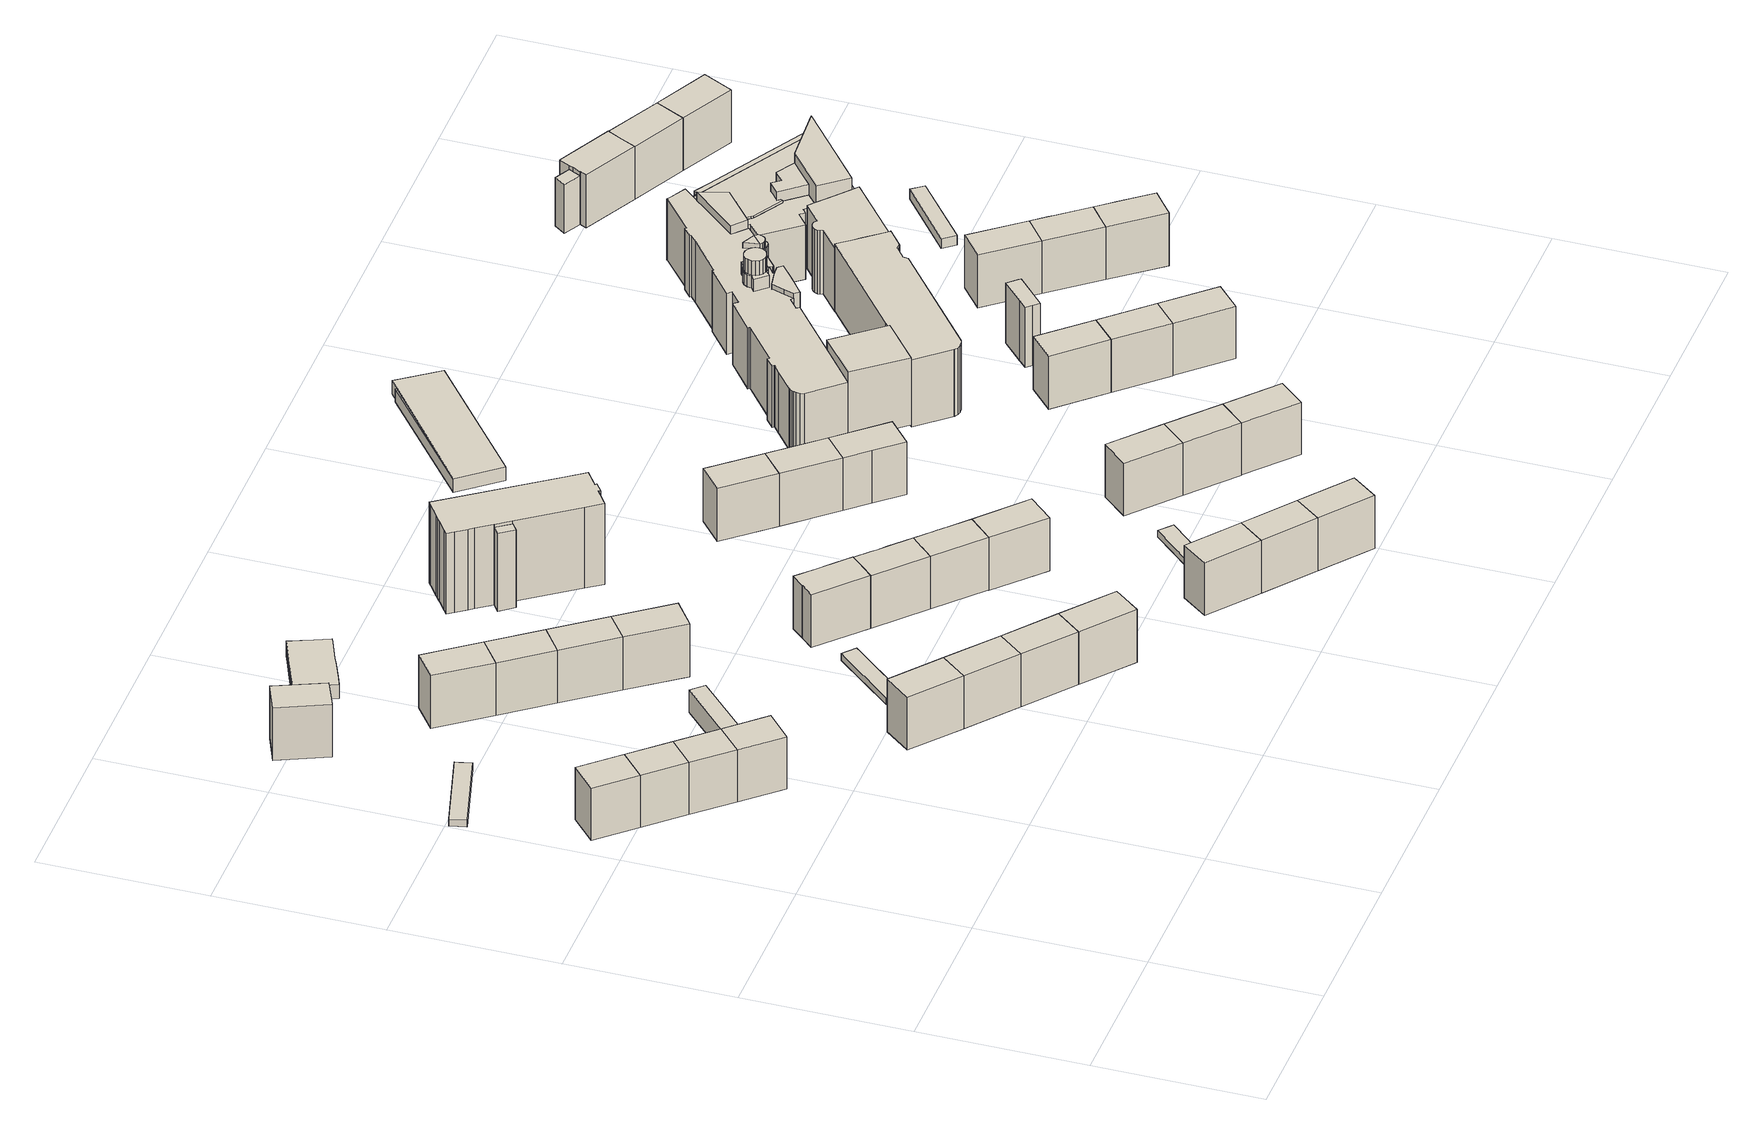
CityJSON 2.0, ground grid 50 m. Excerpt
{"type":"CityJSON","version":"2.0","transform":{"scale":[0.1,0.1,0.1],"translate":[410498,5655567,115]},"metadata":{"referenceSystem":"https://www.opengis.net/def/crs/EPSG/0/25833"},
"CityObjects":{
"building1":{"type":"Building","attributes":{"Dachtyp_tdc":"tdcGableRoof","Gemeindeschluessel":14612000,"Dachneigung":36.64,"QualitaetDacherkennung":88,"Geometrietyp2DReferenz":"3000","measuredHeight":19.34,"function":"31001_9998","roofType":"3100"},"geometry":[{"type":"Solid","lod":"1","boundaries":[[[[0,1,2,3]],[[4,5,6,7]],[[3,5,4,0]],[[2,6,5,3]],[[1,7,6,2]],[[0,4,7,1]]]]}]},
"building2":{"type":"Building","attributes":{"Dachtyp_tdc":"tdcGableRoof","Gemeindeschluessel":14612000,"Dachneigung":36.49,"QualitaetDacherkennung":86,"Geometrietyp2DReferenz":"3000","measuredHeight":19.33,"function":"31001_9998","roofType":"3100"},"geometry":[{"type":"Solid","lod":"1","boundaries":[[[[3,2,8,9]],[[5,10,11,6]],[[9,10,5,3]],[[8,11,10,9]],[[2,6,11,8]],[[3,5,6,2]]]]}]},
"building3":{"type":"Building","attributes":{"Dachtyp_tdc":"tdcPolyFlatRoof","Gemeindeschluessel":14612000,"Dachneigung":0,"QualitaetDacherkennung":59,"Geometrietyp2DReferenz":"3000","measuredHeight":2.23,"function":"31001_2463","roofType":"1000"},"geometry":[{"type":"Solid","lod":"1","boundaries":[[[[12,13,14,15]],[[16,17,18,19]],[[15,17,16,12]],[[14,18,17,15]],[[13,19,18,14]],[[12,16,19,13]]]]}]},
"building4":{"type":"Building","attributes":{"Dachtyp_tdc":"tdcGableRoof","Gemeindeschluessel":14612000,"Dachneigung":36.26,"QualitaetDacherkennung":84,"Geometrietyp2DReferenz":"3000","measuredHeight":19.34,"function":"31001_9998","roofType":"3100"},"geometry":[{"type":"Solid","lod":"1","boundaries":[[[[9,8,20,21]],[[10,22,23,11]],[[21,22,10,9]],[[20,23,22,21]],[[8,11,23,20]],[[9,10,11,8]]]]}]},
"building5":{"type":"Building","attributes":{"Dachtyp_tdc":"tdcGableRoof","Gemeindeschluessel":14612000,"Dachneigung":36.54,"QualitaetDacherkennung":78,"Geometrietyp2DReferenz":"3000","measuredHeight":19.34,"function":"31001_9998","roofType":"3100"},"geometry":[{"type":"Solid","lod":"1","boundaries":[[[[21,20,24,25]],[[22,26,27,23]],[[25,26,22,21]],[[24,27,26,25]],[[20,23,27,24]],[[21,22,23,20]]]]}]},
"building6":{"type":"Building","attributes":{"Dachtyp_tdc":"tdcGableRoof","Gemeindeschluessel":14612000,"Dachneigung":37.11,"QualitaetDacherkennung":81,"Geometrietyp2DReferenz":"3000","measuredHeight":19.46,"function":"31001_9998","roofType":"3100"},"geometry":[{"type":"Solid","lod":"1","boundaries":[[[[28,29,30,31]],[[32,33,34,35]],[[31,33,32,28]],[[30,34,33,31]],[[29,35,34,30]],[[28,32,35,29]]]]}]},
"building7":{"type":"Building","attributes":{"Dachtyp_tdc":"tdcFreeFormRoof","Gemeindeschluessel":14612000,"Dachneigung":72.07,"QualitaetDacherkennung":5,"Geometrietyp2DReferenz":"3000","measuredHeight":11.33,"function":"31001_2463","roofType":"5000"},"geometry":[{"type":"Solid","lod":"1","boundaries":[[[[36,37,38,39]],[[40,41,42,43]],[[39,41,40,36]],[[38,42,41,39]],[[37,43,42,38]],[[36,40,43,37]]]]}]},
"building8":{"type":"Building","attributes":{"Dachtyp_tdc":"tdcGableRoof","Gemeindeschluessel":14612000,"Dachneigung":36.83,"QualitaetDacherkennung":81,"Geometrietyp2DReferenz":"3000","measuredHeight":19.52,"function":"31001_9998","roofType":"3100"},"geometry":[{"type":"Solid","lod":"1","boundaries":[[[[44,45,46,47]],[[48,49,50,51]],[[47,49,48,44]],[[46,50,49,47]],[[45,51,50,46]],[[44,48,51,45]]]]}]},
"building9":{"type":"Building","attributes":{"Dachtyp_tdc":"tdcGableRoof","Gemeindeschluessel":14612000,"Dachneigung":37.35,"QualitaetDacherkennung":73,"Geometrietyp2DReferenz":"3000","measuredHeight":19.5,"function":"31001_9998","roofType":"3100"},"geometry":[{"type":"Solid","lod":"1","boundaries":[[[[52,53,54,55]],[[56,57,58,59]],[[55,57,56,52]],[[54,58,57,55]],[[53,59,58,54]],[[52,56,59,53]]]]}]},
"building10":{"type":"Building","attributes":{"Dachtyp_tdc":"tdcGableRoof","Gemeindeschluessel":14612000,"Dachneigung":37.12,"QualitaetDacherkennung":81,"Geometrietyp2DReferenz":"3000","measuredHeight":19.56,"function":"31001_9998","roofType":"3100"},"geometry":[{"type":"Solid","lod":"1","boundaries":[[[[45,44,60,61]],[[51,62,63,48]],[[61,62,51,45]],[[60,63,62,61]],[[44,48,63,60]],[[45,51,48,44]]]]}]},
"building11":{"type":"Building","attributes":{"Dachtyp_tdc":"tdcGableRoof","Gemeindeschluessel":14612000,"Dachneigung":37.56,"QualitaetDacherkennung":79,"Geometrietyp2DReferenz":"3000","measuredHeight":19.54,"function":"31001_9998","roofType":"3100"},"geometry":[{"type":"Solid","lod":"1","boundaries":[[[[53,52,64,65]],[[59,66,67,56]],[[65,66,59,53]],[[64,67,66,65]],[[52,56,67,64]],[[53,59,56,52]]]]}]},
"building12":{"type":"Building","attributes":{"Dachtyp_tdc":"tdcGableRoof","Gemeindeschluessel":14612000,"Dachneigung":37.64,"QualitaetDacherkennung":79,"Geometrietyp2DReferenz":"3000","measuredHeight":19.54,"function":"31001_9998","roofType":"3100"},"geometry":[{"type":"Solid","lod":"1","boundaries":[[[[65,64,68,69]],[[66,70,71,67]],[[69,70,66,65]],[[68,71,70,69]],[[64,67,71,68]],[[65,66,67,64]]]]}]},
"building13":{"type":"Building","attributes":{"Dachtyp_tdc":"tdcGableRoof","Gemeindeschluessel":14612000,"Dachneigung":37.11,"QualitaetDacherkennung":79,"Geometrietyp2DReferenz":"3000","measuredHeight":19.57,"function":"31001_9998","roofType":"3100"},"geometry":[{"type":"Solid","lod":"1","boundaries":[[[[61,60,72,73]],[[62,74,75,63]],[[73,74,62,61]],[[72,75,74,73]],[[60,63,75,72]],[[61,62,63,60]]]]}]},
"building14":{"type":"Building","attributes":{"Dachtyp_tdc":"tdcPolyFlatRoof","Gemeindeschluessel":14612000,"Dachneigung":0,"QualitaetDacherkennung":66,"Geometrietyp2DReferenz":"3000","measuredHeight":2.25,"function":"31001_2463","roofType":"1000"},"geometry":[{"type":"Solid","lod":"1","boundaries":[[[[76,77,78,79]],[[80,81,82,83]],[[79,81,80,76]],[[78,82,81,79]],[[77,83,82,78]],[[76,80,83,77]]]]}]},
"building15":{"type":"Building","attributes":{"Dachtyp_tdc":"tdcFreeFormRoof","Gemeindeschluessel":14612000,"Dachneigung":10.29,"QualitaetDacherkennung":55,"Geometrietyp2DReferenz":"3000","measuredHeight":5.33,"function":"31001_9998","roofType":"5000"},"geometry":[{"type":"Solid","lod":"1","boundaries":[[[[84,85,86,87,88,89,90,91,92,93,94,95,96,97,98,99,100,101,102,103]],[[104,105,106,107,108,109,110,111,112,113,114,115,116,117,118,119,120,121,122,123]],[[103,105,104,84]],[[102,106,105,103]],[[101,107,106,102]],[[100,108,107,101]],[[99,109,108,100]],[[98,110,109,99]],[[97,111,110,98]],[[96,112,111,97]],[[95,113,112,96]],[[94,114,113,95]],[[93,115,114,94]],[[92,116,115,93]],[[91,117,116,92]],[[90,118,117,91]],[[89,119,118,90]],[[88,120,119,89]],[[87,121,120,88]],[[86,122,121,87]],[[85,123,122,86]],[[84,104,123,85]]]]}]},
"building16":{"type":"Building","attributes":{"Dachtyp_tdc":"tdcGableRoof","Gemeindeschluessel":14612000,"Dachneigung":37.24,"QualitaetDacherkennung":76,"Geometrietyp2DReferenz":"3000","measuredHeight":19.5,"function":"31001_9998","roofType":"3100"},"geometry":[{"type":"Solid","lod":"1","boundaries":[[[[69,68,124,125]],[[70,126,127,71]],[[125,126,70,69]],[[124,127,126,125]],[[68,71,127,124]],[[69,70,71,68]]]]}]},
"building17":{"type":"Building","attributes":{"Dachtyp_tdc":"tdcGableRoof","Gemeindeschluessel":14612000,"Dachneigung":37.07,"QualitaetDacherkennung":65,"Geometrietyp2DReferenz":"3000","measuredHeight":19.59,"function":"31001_9998","roofType":"3100"},"geometry":[{"type":"Solid","lod":"1","boundaries":[[[[73,72,128,129]],[[74,130,131,75]],[[129,130,74,73]],[[128,131,130,129]],[[72,75,131,128]],[[73,74,75,72]]]]}]},
"building18":{"type":"Building","attributes":{"Dachtyp_tdc":"tdcGableRoof","Gemeindeschluessel":14612000,"Dachneigung":37.34,"QualitaetDacherkennung":84,"Geometrietyp2DReferenz":"3000","measuredHeight":19.43,"function":"31001_9998","roofType":"3100"},"geometry":[{"type":"Solid","lod":"1","boundaries":[[[[132,133,134,135,136,137,138,139,140]],[[141,142,143,144,145,146,147,148,149]],[[140,142,141,132]],[[139,143,142,140]],[[138,144,143,139]],[[137,145,144,138]],[[136,146,145,137]],[[135,147,146,136]],[[134,148,147,135]],[[133,149,148,134]],[[132,141,149,133]]]]}]},
"building19":{"type":"Building","attributes":{"Dachtyp_tdc":"tdcGableRoof","Gemeindeschluessel":14612000,"Dachneigung":36.96,"QualitaetDacherkennung":84,"Geometrietyp2DReferenz":"3000","measuredHeight":19.43,"function":"31001_9998","roofType":"3100"},"geometry":[{"type":"Solid","lod":"1","boundaries":[[[[150,151,152,153,154,155,156,157,158,159,160]],[[161,162,163,164,165,166,144,143,167,142,168]],[[160,162,161,150]],[[159,163,162,160]],[[158,164,163,159]],[[157,165,164,158]],[[156,166,165,157]],[[155,144,166,156]],[[154,143,144,155]],[[153,167,143,154]],[[152,142,167,153]],[[151,168,142,152]],[[150,161,168,151]]]]}]},
"building20":{"type":"Building","attributes":{"Dachtyp_tdc":"tdcGableRoof","Gemeindeschluessel":14612000,"Dachneigung":37.17,"QualitaetDacherkennung":77,"Geometrietyp2DReferenz":"3000","measuredHeight":19.49,"function":"31001_9998","roofType":"3100"},"geometry":[{"type":"Solid","lod":"1","boundaries":[[[[169,170,171,172]],[[173,174,175,176]],[[172,174,173,169]],[[171,175,174,172]],[[170,176,175,171]],[[169,173,176,170]]]]}]},
"building21":{"type":"Building","attributes":{"Dachtyp_tdc":"tdcFreeFormRoof","Gemeindeschluessel":14612000,"Dachneigung":36.99,"QualitaetDacherkennung":84,"Geometrietyp2DReferenz":"3000","measuredHeight":19.45,"function":"31001_9998","roofType":"5000"},"geometry":[{"type":"Solid","lod":"1","boundaries":[[[[156,177,178,179,180,181,159,158]],[[166,164,163,182,183,184,185,186]],[[158,164,166,156]],[[159,163,164,158]],[[181,182,163,159]],[[180,183,182,181]],[[179,184,183,180]],[[178,185,184,179]],[[177,186,185,178]],[[156,166,186,177]]]]}]},
"building22":{"type":"Building","attributes":{"Gemeindeschluessel":14612000,"Geometrietyp2DReferenz":"3000","function":"31001_9998","roofType":"9999"},"children":["building22-1","building22-2"]},
"building22-1":{"type":"BuildingPart","attributes":{"Dachtyp_tdc":"tdcPolyFlatRoof","Dachneigung":3.24,"QualitaetDacherkennung":46,"Geometrietyp2DReferenz":"3000","measuredHeight":26.03,"roofType":"2100"},"parents":["building22"],"geometry":[{"type":"Solid","lod":"1","boundaries":[[[[187,188,189,190,191]],[[192,193,194,195,196]],[[191,193,192,187]],[[190,194,193,191]],[[189,195,194,190]],[[188,196,195,189]],[[187,192,196,188]]]]}]},
"building22-2":{"type":"BuildingPart","attributes":{"Dachtyp_tdc":"tdcHipRoof","Dachneigung":15.38,"QualitaetDacherkennung":29,"Geometrietyp2DReferenz":"3000","measuredHeight":28.06,"roofType":"3200"},"parents":["building22"],"geometry":[{"type":"Solid","lod":"1","boundaries":[[[[197,198,199,200,201,202,203,204,205,206,207,208,209,210,211,212,213,214,215,216,217]],[[218,219,220,221,222,223,195,194,193,224,225,226,227,228,229,230,231,232,233,234,235]],[[217,219,218,197]],[[216,220,219,217]],[[215,221,220,216]],[[214,222,221,215]],[[213,223,222,214]],[[212,195,223,213]],[[211,194,195,212]],[[210,193,194,211]],[[209,224,193,210]],[[208,225,224,209]],[[207,226,225,208]],[[206,227,226,207]],[[205,228,227,206]],[[204,229,228,205]],[[203,230,229,204]],[[202,231,230,203]],[[201,232,231,202]],[[200,233,232,201]],[[199,234,233,200]],[[198,235,234,199]],[[197,218,235,198]]]]}]},
"building23":{"type":"Building","attributes":{"Dachtyp_tdc":"tdcGableRoof","Gemeindeschluessel":14612000,"Dachneigung":36.75,"QualitaetDacherkennung":81,"Geometrietyp2DReferenz":"3000","measuredHeight":19.48,"function":"31001_9998","roofType":"3100"},"geometry":[{"type":"Solid","lod":"1","boundaries":[[[[178,177,236,237]],[[238,239,240,241]],[[237,239,238,178]],[[236,240,239,237]],[[177,241,240,236]],[[178,238,241,177]]]]}]},
"building24":{"type":"Building","attributes":{"Dachtyp_tdc":"tdcGableRoof","Gemeindeschluessel":14612000,"Dachneigung":37.64,"QualitaetDacherkennung":75,"Geometrietyp2DReferenz":"3000","measuredHeight":19.51,"function":"31001_9998","roofType":"3100"},"geometry":[{"type":"Solid","lod":"1","boundaries":[[[[170,169,242,243]],[[176,244,245,173]],[[243,244,176,170]],[[242,245,244,243]],[[169,173,245,242]],[[170,176,173,169]]]]}]},
"building25":{"type":"Building","attributes":{"Dachtyp_tdc":"tdcPolyFlatRoof","Gemeindeschluessel":14612000,"Dachneigung":2.93,"QualitaetDacherkennung":71,"Geometrietyp2DReferenz":"3000","measuredHeight":2.4,"function":"31001_2463","roofType":"2100"},"geometry":[{"type":"Solid","lod":"1","boundaries":[[[[246,247,248,249]],[[250,251,252,253]],[[249,251,250,246]],[[248,252,251,249]],[[247,253,252,248]],[[246,250,253,247]]]]}]},
"building26":{"type":"Building","attributes":{"Dachtyp_tdc":"tdcGableRoof","Gemeindeschluessel":14612000,"Dachneigung":37.49,"QualitaetDacherkennung":73,"Geometrietyp2DReferenz":"3000","measuredHeight":19.52,"function":"31001_9998","roofType":"3100"},"geometry":[{"type":"Solid","lod":"1","boundaries":[[[[254,255,243,242]],[[256,245,244,257]],[[242,245,256,254]],[[243,244,245,242]],[[255,257,244,243]],[[254,256,257,255]]]]}]},
"building27":{"type":"Building","attributes":{"Dachtyp_tdc":"tdcGableRoof","Gemeindeschluessel":14612000,"Dachneigung":37.08,"QualitaetDacherkennung":84,"Geometrietyp2DReferenz":"3000","measuredHeight":19.49,"function":"31001_9998","roofType":"3100"},"geometry":[{"type":"Solid","lod":"1","boundaries":[[[[258,259,260,261]],[[262,263,264,265]],[[261,263,262,258]],[[260,264,263,261]],[[259,265,264,260]],[[258,262,265,259]]]]}]},
"building28":{"type":"Building","attributes":{"Dachtyp_tdc":"tdcGableRoof","Gemeindeschluessel":14612000,"Dachneigung":37.08,"QualitaetDacherkennung":88,"Geometrietyp2DReferenz":"3000","measuredHeight":19.48,"function":"31001_9998","roofType":"3100"},"geometry":[{"type":"Solid","lod":"1","boundaries":[[[[259,258,266,267]],[[265,268,269,262]],[[267,268,265,259]],[[266,269,268,267]],[[258,262,269,266]],[[259,265,262,258]]]]}]},
"building29":{"type":"Building","attributes":{"Dachtyp_tdc":"tdcFreeFormRoof","Gemeindeschluessel":14612000,"Dachneigung":37.03,"QualitaetDacherkennung":82,"Geometrietyp2DReferenz":"3000","measuredHeight":19.49,"function":"31001_9998","roofType":"5000"},"geometry":[{"type":"Solid","lod":"1","boundaries":[[[[266,270,271,272,267]],[[269,268,273,274,275]],[[267,268,269,266]],[[272,273,268,267]],[[271,274,273,272]],[[270,275,274,271]],[[266,269,275,270]]]]}]},
"building30":{"type":"Building","attributes":{"Dachtyp_tdc":"tdcGableRoof","Gemeindeschluessel":14612000,"Dachneigung":37.05,"QualitaetDacherkennung":80,"Geometrietyp2DReferenz":"3000","measuredHeight":19.5,"function":"31001_9998","roofType":"3100"},"geometry":[{"type":"Solid","lod":"1","boundaries":[[[[276,277,278,279]],[[280,281,282,283]],[[279,281,280,276]],[[278,282,281,279]],[[277,283,282,278]],[[276,280,283,277]]]]}]},
"building31":{"type":"Building","attributes":{"Dachtyp_tdc":"tdcGableRoof","Gemeindeschluessel":14612000,"Dachneigung":37,"QualitaetDacherkennung":71,"Geometrietyp2DReferenz":"3000","measuredHeight":19.52,"function":"31001_9998","roofType":"3100"},"geometry":[{"type":"Solid","lod":"1","boundaries":[[[[284,285,279,278]],[[286,282,281,287]],[[278,282,286,284]],[[279,281,282,278]],[[285,287,281,279]],[[284,286,287,285]]]]}]},
"building32":{"type":"Building","attributes":{"Dachtyp_tdc":"tdcGableRoof","Gemeindeschluessel":14612000,"Dachneigung":37.47,"QualitaetDacherkennung":71,"Geometrietyp2DReferenz":"3000","measuredHeight":19.48,"function":"31001_9998","roofType":"3100"},"geometry":[{"type":"Solid","lod":"1","boundaries":[[[[288,289,285,284]],[[290,291,292,293]],[[284,291,290,288]],[[285,292,291,284]],[[289,293,292,285]],[[288,290,293,289]]]]}]},
"building33":{"type":"Building","attributes":{"Gemeindeschluessel":14612000,"Geometrietyp2DReferenz":"3000","function":"31001_9998","roofType":"9999"},"children":["building33-1","building33-2"]},
"building33-1":{"type":"BuildingPart","attributes":{"Dachtyp_tdc":"tdcFreeFormRoof","Dachneigung":72.83,"QualitaetDacherkennung":14,"Geometrietyp2DReferenz":"3000","measuredHeight":4.64,"roofType":"5000"},"parents":["building33"],"geometry":[{"type":"Solid","lod":"1","boundaries":[[[[294,295,296]],[[297,298,299]],[[296,298,297,294]],[[295,299,298,296]],[[294,297,299,295]]]]}]},
"building33-2":{"type":"BuildingPart","attributes":{"Dachtyp_tdc":"tdcPolyFlatRoof","Dachneigung":2.98,"QualitaetDacherkennung":87,"Geometrietyp2DReferenz":"3000","measuredHeight":4.84,"roofType":"2100"},"parents":["building33"],"geometry":[{"type":"Solid","lod":"1","boundaries":[[[[300,301,302,303]],[[304,297,305,306]],[[303,297,304,300]],[[302,305,297,303]],[[301,306,305,302]],[[300,304,306,301]]]]}]},
"building34":{"type":"Building","attributes":{"Dachtyp_tdc":"tdcGableRoof","Gemeindeschluessel":14612000,"Dachneigung":37.29,"QualitaetDacherkennung":81,"Geometrietyp2DReferenz":"3000","measuredHeight":19.46,"function":"31001_9998","roofType":"3100"},"geometry":[{"type":"Solid","lod":"1","boundaries":[[[[307,308,309,310]],[[311,312,313,314]],[[310,312,311,307]],[[309,313,312,310]],[[308,314,313,309]],[[307,311,314,308]]]]}]},
"building35":{"type":"Building","attributes":{"Gemeindeschluessel":14612000,"QualitaetDacherkennung":100,"Geometrietyp2DReferenz":"3000","function":"31001_9998","roofType":"9999"},"children":["building35-1","building35-2"]},
"building35-1":{"type":"BuildingPart","attributes":{"Dachtyp_tdc":"tdcGambrelRoof","Dachneigung":43.81,"QualitaetDacherkennung":100,"Geometrietyp2DReferenz":"3000","measuredHeight":27.3,"roofType":"9999"},"parents":["building35"],"geometry":[{"type":"Solid","lod":"1","boundaries":[[[[315,316,317,318]],[[319,320,321,322]],[[318,320,319,315]],[[317,321,320,318]],[[316,322,321,317]],[[315,319,322,316]]]]}]},
"building35-2":{"type":"BuildingPart","attributes":{"Dachtyp_tdc":"tdcGambrelHipGambrelRoof","Dachneigung":46.15,"QualitaetDacherkennung":100,"Geometrietyp2DReferenz":"3000","measuredHeight":27.73,"roofType":"9999"},"parents":["building35"],"geometry":[{"type":"Solid","lod":"1","boundaries":[[[[323,324,325,326,327,328,329,330,331,332,333,334,335,336,337,338,339,340,341,342,343,344,345,346]],[[347,348,349,350,351,352,353,354,355,356,357,358,359,360,361,362,363,364,365,366,367,368,369,370]],[[346,348,347,323]],[[345,349,348,346]],[[344,350,349,345]],[[343,351,350,344]],[[342,352,351,343]],[[341,353,352,342]],[[340,354,353,341]],[[339,355,354,340]],[[338,356,355,339]],[[337,357,356,338]],[[336,358,357,337]],[[335,359,358,336]],[[334,360,359,335]],[[333,361,360,334]],[[332,362,361,333]],[[331,363,362,332]],[[330,364,363,331]],[[329,365,364,330]],[[328,366,365,329]],[[327,367,366,328]],[[326,368,367,327]],[[325,369,368,326]],[[324,370,369,325]],[[323,347,370,324]]]]}]},
"building36":{"type":"Building","attributes":{"Dachtyp_tdc":"tdcGableRoof","Gemeindeschluessel":14612000,"Dachneigung":37.2,"QualitaetDacherkennung":81,"Geometrietyp2DReferenz":"3000","measuredHeight":19.44,"function":"31001_9998","roofType":"3100"},"geometry":[{"type":"Solid","lod":"1","boundaries":[[[[310,309,371,372]],[[312,373,374,313]],[[372,373,312,310]],[[371,374,373,372]],[[309,313,374,371]],[[310,312,313,309]]]]}]},
"building37":{"type":"Building","attributes":{"Gemeindeschluessel":14612000,"QualitaetDacherkennung":100,"Geometrietyp2DReferenz":"3000","function":"31001_9998","roofType":"9999"},"children":["building37-1","building37-2","building37-3","building37-4","building37-5","building37-6"]},
"building37-1":{"type":"BuildingPart","attributes":{"Dachtyp_tdc":"tdcTentRoof","Dachneigung":90,"QualitaetDacherkennung":100,"Geometrietyp2DReferenz":"3000","measuredHeight":24.14,"roofType":"4000"},"parents":["building37"],"geometry":[{"type":"Solid","lod":"1","boundaries":[[[[375,376,377,378,379,380,381,382,383,384]],[[385,386,387,388,389,390,391,392,393,394]],[[384,386,385,375]],[[383,387,386,384]],[[382,388,387,383]],[[381,389,388,382]],[[380,390,389,381]],[[379,391,390,380]],[[378,392,391,379]],[[377,393,392,378]],[[376,394,393,377]],[[375,385,394,376]]]]}]},
"building37-2":{"type":"BuildingPart","attributes":{"Dachtyp_tdc":"tdcFreeFormRoof","Dachneigung":65.38,"QualitaetDacherkennung":100,"Geometrietyp2DReferenz":"3000","measuredHeight":5.77,"roofType":"5000"},"parents":["building37"],"geometry":[{"type":"Solid","lod":"1","boundaries":[[[[379,378,395]],[[396,397,398]],[[395,397,396,379]],[[378,398,397,395]],[[379,396,398,378]]]]}]},
"building37-3":{"type":"BuildingPart","attributes":{"Dachtyp_tdc":"tdcGambrelHipGambrelRoof","Dachneigung":45.32,"QualitaetDacherkennung":100,"Geometrietyp2DReferenz":"3000","measuredHeight":28.12,"roofType":"9999"},"parents":["building37"],"geometry":[{"type":"Solid","lod":"1","boundaries":[[[[399,400,401,402,403,404,405,406,407,408,409,410,411,412,413,414,415,416,417,418,419,420,421,422,423,424,425,426,427,428,429,430,431,432,433,434,435,436,437,438,439,440,441,442,443,444,445,446,447,448,449,450,451,452,453,454,455,456,457,458,459,460,461]],[[462,463,464,465,466,467,468,469,470,471,472,473,474,475,476,477,478,479,480,481,482,483,484,485,486,487,488,489,490,491,492,493,494,495,496,497,498,499,500,501,502,503,504,505,506,507,508,509,510,511,512,513,514,515,516,517,518,519,520,521,522,523,524]],[[461,463,462,399]],[[460,464,463,461]],[[459,465,464,460]],[[458,466,465,459]],[[457,467,466,458]],[[456,468,467,457]],[[455,469,468,456]],[[454,470,469,455]],[[453,471,470,454]],[[452,472,471,453]],[[451,473,472,452]],[[450,474,473,451]],[[449,475,474,450]],[[448,476,475,449]],[[447,477,476,448]],[[446,478,477,447]],[[445,479,478,446]],[[444,480,479,445]],[[443,481,480,444]],[[442,482,481,443]],[[441,483,482,442]],[[440,484,483,441]],[[439,485,484,440]],[[438,486,485,439]],[[437,487,486,438]],[[436,488,487,437]],[[435,489,488,436]],[[434,490,489,435]],[[433,491,490,434]],[[432,492,491,433]],[[431,493,492,432]],[[430,494,493,431]],[[429,495,494,430]],[[428,496,495,429]],[[427,497,496,428]],[[426,498,497,427]],[[425,499,498,426]],[[424,500,499,425]],[[423,501,500,424]],[[422,502,501,423]],[[421,503,502,422]],[[420,504,503,421]],[[419,505,504,420]],[[418,506,505,419]],[[417,507,506,418]],[[416,508,507,417]],[[415,509,508,416]],[[414,510,509,415]],[[413,511,510,414]],[[412,512,511,413]],[[411,513,512,412]],[[410,514,513,411]],[[409,515,514,410]],[[408,516,515,409]],[[407,517,516,408]],[[406,518,517,407]],[[405,519,518,406]],[[404,520,519,405]],[[403,521,520,404]],[[402,522,521,403]],[[401,523,522,402]],[[400,524,523,401]],[[399,462,524,400]]]]}]},
"building37-4":{"type":"BuildingPart","attributes":{"Dachtyp_tdc":"tdcFreeFormRoof","Dachneigung":87.58,"QualitaetDacherkennung":100,"Geometrietyp2DReferenz":"3000","measuredHeight":6.47,"roofType":"5000"},"parents":["building37"],"geometry":[{"type":"Solid","lod":"1","boundaries":[[[[525,526,527,528,529,530,531,532,533,534,535,536,537,538,539,540,541,542]],[[543,544,545,546,547,548,549,550,551,552,553,554,555,556,557,558,559,560]],[[542,544,543,525]],[[541,545,544,542]],[[540,546,545,541]],[[539,547,546,540]],[[538,548,547,539]],[[537,549,548,538]],[[536,550,549,537]],[[535,551,550,536]],[[534,552,551,535]],[[533,553,552,534]],[[532,554,553,533]],[[531,555,554,532]],[[530,556,555,531]],[[529,557,556,530]],[[528,558,557,529]],[[527,559,558,528]],[[526,560,559,527]],[[525,543,560,526]]]]}]},
"building37-5":{"type":"BuildingPart","attributes":{"Dachtyp_tdc":"tdcPolyFlatRoof","Dachneigung":0,"QualitaetDacherkennung":100,"Geometrietyp2DReferenz":"3000","measuredHeight":3.96,"roofType":"1000"},"parents":["building37"],"geometry":[{"type":"Solid","lod":"1","boundaries":[[[[561,562,563,564,565,566,567,568,569,570,571,572,573,574,575,576]],[[577,578,579,580,581,582,583,584,585,586,587,588,589,590,591,592]],[[576,578,577,561]],[[575,579,578,576]],[[574,580,579,575]],[[573,581,580,574]],[[572,582,581,573]],[[571,583,582,572]],[[570,584,583,571]],[[569,585,584,570]],[[568,586,585,569]],[[567,587,586,568]],[[566,588,587,567]],[[565,589,588,566]],[[564,590,589,565]],[[563,591,590,564]],[[562,592,591,563]],[[561,577,592,562]]]]}]},
"building37-6":{"type":"BuildingPart","attributes":{"Dachtyp_tdc":"tdcGambrelHipGambrelRoof","Dachneigung":66.56,"QualitaetDacherkennung":100,"Geometrietyp2DReferenz":"3000","measuredHeight":24.58,"roofType":"9999"},"parents":["building37"],"geometry":[{"type":"Solid","lod":"1","boundaries":[[[[593,594,595,596,597,598,599,600,601]],[[602,603,604,605,606,607,608,609,610]],[[601,603,602,593]],[[600,604,603,601]],[[599,605,604,600]],[[598,606,605,599]],[[597,607,606,598]],[[596,608,607,597]],[[595,609,608,596]],[[594,610,609,595]],[[593,602,610,594]]]]}]},
"building38":{"type":"Building","attributes":{"Dachtyp_tdc":"tdcGableRoof","Gemeindeschluessel":14612000,"Dachneigung":36.93,"QualitaetDacherkennung":80,"Geometrietyp2DReferenz":"3000","measuredHeight":19.42,"function":"31001_9998","roofType":"3100"},"geometry":[{"type":"Solid","lod":"1","boundaries":[[[[372,371,611,612]],[[613,614,615,616]],[[612,614,613,372]],[[611,615,614,612]],[[371,616,615,611]],[[372,613,616,371]]]]}]},
"building39":{"type":"Building","attributes":{"Dachtyp_tdc":"tdcFreeFormRoof","Gemeindeschluessel":14612000,"Dachneigung":70.32,"QualitaetDacherkennung":5,"Geometrietyp2DReferenz":"3000","measuredHeight":23.3,"function":"31001_9998","roofType":"5000"},"geometry":[{"type":"Solid","lod":"1","boundaries":[[[[617,618,619,620,621,622,623,624]],[[625,626,627,628,629,630,631,632]],[[624,626,625,617]],[[623,627,626,624]],[[622,628,627,623]],[[621,629,628,622]],[[620,630,629,621]],[[619,631,630,620]],[[618,632,631,619]],[[617,625,632,618]]]]}]},
"building40":{"type":"Building","attributes":{"Dachtyp_tdc":"tdcGableRoof","Gemeindeschluessel":14612000,"Dachneigung":37.28,"QualitaetDacherkennung":86,"Geometrietyp2DReferenz":"3000","measuredHeight":19.46,"function":"31001_9998","roofType":"3100"},"geometry":[{"type":"Solid","lod":"1","boundaries":[[[[633,634,635,636]],[[637,638,639,640]],[[636,638,637,633]],[[635,639,638,636]],[[634,640,639,635]],[[633,637,640,634]]]]}]},
"building41":{"type":"Building","attributes":{"Dachtyp_tdc":"tdcGambrelRoof","Gemeindeschluessel":14612000,"Dachneigung":46.29,"QualitaetDacherkennung":100,"Geometrietyp2DReferenz":"3000","measuredHeight":28,"function":"31001_9998","roofType":"9999"},"geometry":[{"type":"Solid","lod":"1","boundaries":[[[[641,642,643,644,645,646,647,648,649,650,651,652,653,654,655,656,657,658,659,660]],[[661,662,663,664,665,666,667,668,669,670,671,672,673,674,675,676,677,678,679,680]],[[660,662,661,641]],[[659,663,662,660]],[[658,664,663,659]],[[657,665,664,658]],[[656,666,665,657]],[[655,667,666,656]],[[654,668,667,655]],[[653,669,668,654]],[[652,670,669,653]],[[651,671,670,652]],[[650,672,671,651]],[[649,673,672,650]],[[648,674,673,649]],[[647,675,674,648]],[[646,676,675,647]],[[645,677,676,646]],[[644,678,677,645]],[[643,679,678,644]],[[642,680,679,643]],[[641,661,680,642]]]]}]},
"building42":{"type":"Building","attributes":{"Dachtyp_tdc":"tdcFreeFormRoof","Gemeindeschluessel":14612000,"Dachneigung":37.09,"QualitaetDacherkennung":83,"Geometrietyp2DReferenz":"3000","measuredHeight":19.47,"function":"31001_9998","roofType":"5000"},"geometry":[{"type":"Solid","lod":"1","boundaries":[[[[633,681,682,683,684,685,686,634]],[[637,640,687,688,689,690,691,692]],[[634,640,637,633]],[[686,687,640,634]],[[685,688,687,686]],[[684,689,688,685]],[[683,690,689,684]],[[682,691,690,683]],[[681,692,691,682]],[[633,637,692,681]]]]}]},
"building43":{"type":"Building","attributes":{"Dachtyp_tdc":"tdcGableRoof","Gemeindeschluessel":14612000,"Dachneigung":37.26,"QualitaetDacherkennung":82,"Geometrietyp2DReferenz":"3000","measuredHeight":19.49,"function":"31001_9998","roofType":"3100"},"geometry":[{"type":"Solid","lod":"1","boundaries":[[[[681,693,694,695,696,697,698,683,699,682]],[[692,691,700,690,701,702,703,704,705,706]],[[682,691,692,681]],[[699,700,691,682]],[[683,690,700,699]],[[698,701,690,683]],[[697,702,701,698]],[[696,703,702,697]],[[695,704,703,696]],[[694,705,704,695]],[[693,706,705,694]],[[681,692,706,693]]]]}]},
"building44":{"type":"Building","attributes":{"Gemeindeschluessel":14612000,"QualitaetDacherkennung":100,"Geometrietyp2DReferenz":"3000","function":"31001_9998","roofType":"9999"},"children":["building44-1","building44-2","building44-3","building44-4","building44-5","building44-6","building44-7"]},
"building44-1":{"type":"BuildingPart","attributes":{"Dachtyp_tdc":"tdcPolyFlatRoof","Dachneigung":0,"QualitaetDacherkennung":100,"Geometrietyp2DReferenz":"3000","measuredHeight":18.28,"roofType":"1000"},"parents":["building44"],"geometry":[{"type":"Solid","lod":"1","boundaries":[[[[707,708,709,710,711,712,713,714,715,716,717,718,719,720,721,722,723,724,725,726,727,728,729,730,731,732,733,734,735]],[[736,737,738,739,740,741,742,743,744,745,746,747,748,749,750,751,752,753,754,755,756,757,758,759,760,761,762,763,764]],[[735,737,736,707]],[[734,738,737,735]],[[733,739,738,734]],[[732,740,739,733]],[[731,741,740,732]],[[730,742,741,731]],[[729,743,742,730]],[[728,744,743,729]],[[727,745,744,728]],[[726,746,745,727]],[[725,747,746,726]],[[724,748,747,725]],[[723,749,748,724]],[[722,750,749,723]],[[721,751,750,722]],[[720,752,751,721]],[[719,753,752,720]],[[718,754,753,719]],[[717,755,754,718]],[[716,756,755,717]],[[715,757,756,716]],[[714,758,757,715]],[[713,759,758,714]],[[712,760,759,713]],[[711,761,760,712]],[[710,762,761,711]],[[709,763,762,710]],[[708,764,763,709]],[[707,736,764,708]]]]}]},
"building44-2":{"type":"BuildingPart","attributes":{"Dachtyp_tdc":"tdcPolyFlatRoof","Dachneigung":0,"QualitaetDacherkennung":100,"Geometrietyp2DReferenz":"3000","measuredHeight":18.12,"roofType":"1000"},"parents":["building44"],"geometry":[{"type":"Solid","lod":"1","boundaries":[[[[765,766,767,768,769,770,771,772,773,774,775,776,777,778,779,780,781,782]],[[783,784,785,786,787,788,789,790,791,792,793,794,795,796,797,798,799,800]],[[782,784,783,765]],[[781,785,784,782]],[[780,786,785,781]],[[779,787,786,780]],[[778,788,787,779]],[[777,789,788,778]],[[776,790,789,777]],[[775,791,790,776]],[[774,792,791,775]],[[773,793,792,774]],[[772,794,793,773]],[[771,795,794,772]],[[770,796,795,771]],[[769,797,796,770]],[[768,798,797,769]],[[767,799,798,768]],[[766,800,799,767]],[[765,783,800,766]]]]}]},
"building44-3":{"type":"BuildingPart","attributes":{"Dachtyp_tdc":"tdcGableRoof","Dachneigung":46.11,"QualitaetDacherkennung":100,"Geometrietyp2DReferenz":"3000","measuredHeight":28.09,"roofType":"3100"},"parents":["building44"],"geometry":[{"type":"Solid","lod":"1","boundaries":[[[[801,802,803,804]],[[792,805,806,807]],[[804,805,792,801]],[[803,806,805,804]],[[802,807,806,803]],[[801,792,807,802]]]]}]},
"building44-4":{"type":"BuildingPart","attributes":{"Dachtyp_tdc":"tdcGableRoof","Dachneigung":56.49,"QualitaetDacherkennung":100,"Geometrietyp2DReferenz":"3000","measuredHeight":28.16,"roofType":"3100"},"parents":["building44"],"geometry":[{"type":"Solid","lod":"1","boundaries":[[[[808,809,810,811,812,813,814,815,816,817,818,819,820,821,822,823,824,825,826]],[[827,828,829,830,831,832,833,834,835,836,837,838,839,840,841,842,843,844,845]],[[826,828,827,808]],[[825,829,828,826]],[[824,830,829,825]],[[823,831,830,824]],[[822,832,831,823]],[[821,833,832,822]],[[820,834,833,821]],[[819,835,834,820]],[[818,836,835,819]],[[817,837,836,818]],[[816,838,837,817]],[[815,839,838,816]],[[814,840,839,815]],[[813,841,840,814]],[[812,842,841,813]],[[811,843,842,812]],[[810,844,843,811]],[[809,845,844,810]],[[808,827,845,809]]]]}]},
"building44-5":{"type":"BuildingPart","attributes":{"Dachtyp_tdc":"tdcGambrelHipGambrelRoof","Dachneigung":47.39,"QualitaetDacherkennung":100,"Geometrietyp2DReferenz":"3000","measuredHeight":28.23,"roofType":"9999"},"parents":["building44"],"geometry":[{"type":"Solid","lod":"1","boundaries":[[[[846,847,848,849]],[[850,851,852,853]],[[849,851,850,846]],[[848,852,851,849]],[[847,853,852,848]],[[846,850,853,847]]]]}]},
"building44-6":{"type":"BuildingPart","attributes":{"Dachtyp_tdc":"tdcLeanToRoof","Dachneigung":0,"QualitaetDacherkennung":100,"Geometrietyp2DReferenz":"3000","measuredHeight":21.67,"roofType":"2100"},"parents":["building44"],"geometry":[{"type":"Solid","lod":"1","boundaries":[[[[854,855,856,857]],[[858,784,783,859]],[[857,784,858,854]],[[856,783,784,857]],[[855,859,783,856]],[[854,858,859,855]]]]}]},
"building44-7":{"type":"BuildingPart","attributes":{"Dachtyp_tdc":"tdcPolyFlatRoof","Dachneigung":0,"QualitaetDacherkennung":100,"Geometrietyp2DReferenz":"3000","measuredHeight":21.7,"roofType":"1000"},"parents":["building44"],"geometry":[{"type":"Solid","lod":"1","boundaries":[[[[860,861,862,863,864,865]],[[805,791,866,867,868,869]],[[865,791,805,860]],[[864,866,791,865]],[[863,867,866,864]],[[862,868,867,863]],[[861,869,868,862]],[[860,805,869,861]]]]}]},
"building45":{"type":"Building","attributes":{"Dachtyp_tdc":"tdcGableRoof","Gemeindeschluessel":14612000,"Dachneigung":29.3,"QualitaetDacherkennung":66,"Geometrietyp2DReferenz":"3000","measuredHeight":3.86,"function":"31001_2463","roofType":"3100"},"geometry":[{"type":"Solid","lod":"1","boundaries":[[[[870,871,872,873]],[[874,875,876,877]],[[873,875,874,870]],[[872,876,875,873]],[[871,877,876,872]],[[870,874,877,871]]]]}]},
"building46":{"type":"Building","attributes":{"Gemeindeschluessel":14612000,"Geometrietyp2DReferenz":"3000","function":"31001_9998","roofType":"9999"},"children":["building46-1","building46-2"]},
"building46-1":{"type":"BuildingPart","attributes":{"Dachtyp_tdc":"tdcFreeFormRoof","Dachneigung":37.28,"QualitaetDacherkennung":52,"Geometrietyp2DReferenz":"3000","measuredHeight":17.02,"roofType":"5000"},"parents":["building46"],"geometry":[{"type":"Solid","lod":"1","boundaries":[[[[878,879,880,881,882]],[[883,884,885,886,887]],[[882,884,883,878]],[[881,885,884,882]],[[880,886,885,881]],[[879,887,886,880]],[[878,883,887,879]]]]}]},
"building46-2":{"type":"BuildingPart","attributes":{"Dachtyp_tdc":"tdcGableRoof","Dachneigung":37.16,"QualitaetDacherkennung":72,"Geometrietyp2DReferenz":"3000","measuredHeight":19.46,"roofType":"3100"},"parents":["building46"],"geometry":[{"type":"Solid","lod":"1","boundaries":[[[[888,889,890,891,892,893,894,895,896]],[[897,886,898,885,899,900,901,902,903]],[[896,886,897,888]],[[895,898,886,896]],[[894,885,898,895]],[[893,899,885,894]],[[892,900,899,893]],[[891,901,900,892]],[[890,902,901,891]],[[889,903,902,890]],[[888,897,903,889]]]]}]},
"building47":{"type":"Building","attributes":{"Dachtyp_tdc":"tdcGableRoof","Gemeindeschluessel":14612000,"Dachneigung":36.98,"QualitaetDacherkennung":76,"Geometrietyp2DReferenz":"3000","measuredHeight":19.47,"function":"31001_9998","roofType":"3100"},"geometry":[{"type":"Solid","lod":"1","boundaries":[[[[904,905,906,907]],[[900,908,909,902]],[[907,908,900,904]],[[906,909,908,907]],[[905,902,909,906]],[[904,900,902,905]]]]}]},
"building48":{"type":"Building","attributes":{"Dachtyp_tdc":"tdcGableRoof","Gemeindeschluessel":14612000,"Dachneigung":37.07,"QualitaetDacherkennung":73,"Geometrietyp2DReferenz":"3000","measuredHeight":19.49,"function":"31001_9998","roofType":"3100"},"geometry":[{"type":"Solid","lod":"1","boundaries":[[[[910,911,907,906]],[[912,909,908,913]],[[906,909,912,910]],[[907,908,909,906]],[[911,913,908,907]],[[910,912,913,911]]]]}]}
},
"vertices":[
[127,1670,196],[48,1598,196],[146,1491,196],[225,1563,196],[127,1670,22],[225,1563,22],[146,1491,22],[48,1598,22],
[244,1385,196],[322,1456,196],[322,1456,22],[244,1385,22],
[3,1989,35],[16,1940,35],[271,2008,35],[258,2057,35],[3,1989,13],[258,2057,13],[271,2008,13],[16,1940,13],
[340,1279,196],[418,1351,196],[418,1351,22],[340,1279,22],
[439,1171,196],[518,1242,196],[518,1242,22],[439,1171,22],
[209,2387,186],[301,2427,186],[238,2574,186],[145,2535,186],[209,2387,11],[145,2535,11],[238,2574,11],[301,2427,11],
[530,1381,102],[564,1344,102],[718,1493,102],[684,1529,102],[530,1381,27],[684,1529,27],[718,1493,27],[564,1344,27],
[843,800,204],[906,879,204],[765,992,204],[702,914,204],[843,800,28],[702,914,28],[765,992,28],[906,879,28],
[510,2022,201],[591,2082,201],[479,2230,201],[399,2170,201],[510,2022,25],[399,2170,25],[479,2230,25],[591,2082,25],
[987,685,204],[1049,763,204],[1049,763,28],[987,685,28],
[616,1881,201],[697,1941,201],[697,1941,25],[616,1881,25],
[729,1732,201],[809,1792,201],[809,1792,25],[729,1732,25],
[1132,569,204],[1195,647,204],[1195,647,28],[1132,569,28],
[880,1033,53],[917,1001,53],[1072,1180,53],[1035,1212,53],[880,1033,30],[1035,1212,30],[1072,1180,30],[917,1001,30],
[425,2560,57],[439,2527,57],[451,2500,57],[452,2498,57],[453,2495,57],[471,2454,57],[505,2468,57],[556,2490,57],[585,2503,57],[634,2524,57],[665,2537,57],[646,2582,57],[616,2652,57],[587,2640,57],[554,2626,57],[521,2612,57],[493,2600,57],[465,2588,57],[439,2577,57],[421,2569,57],[425,2560,10],[421,2569,10],[439,2577,10],[465,2588,10],[493,2600,10],[521,2612,10],[554,2626,10],[587,2640,10],[616,2652,10],[646,2582,10],[665,2537,10],[634,2524,10],[585,2503,10],[556,2490,10],[505,2468,10],[471,2454,10],[453,2495,10],[452,2498,10],[451,2500,10],[439,2527,10],
[843,1579,201],[924,1639,201],[924,1639,25],[843,1579,25],
[1279,451,204],[1342,529,204],[1342,529,28],[1279,451,28],
[1212,1307,205],[1186,1331,205],[1134,1380,205],[1101,1344,205],[1100,1343,205],[1067,1308,205],[1201,1183,205],[1235,1219,205],[1268,1255,205],[1212,1307,29],[1268,1255,29],[1235,1219,29],[1201,1183,29],[1067,1308,29],[1100,1343,29],[1101,1344,29],[1134,1380,29],[1186,1331,29],
[1321,1204,204],[1309,1216,204],[1268,1255,204],[1235,1220,204],[1235,1219,204],[1201,1183,204],[1336,1057,204],[1370,1093,204],[1371,1094,204],[1403,1128,204],[1346,1181,204],[1321,1204,29],[1346,1181,29],[1403,1128,29],[1371,1094,29],[1370,1093,29],[1336,1057,29],[1235,1220,29],[1309,1216,29],
[1686,232,203],[1747,309,203],[1601,422,203],[1541,345,203],[1686,232,27],[1541,345,27],[1601,422,27],[1747,309,27],
[1468,934,204],[1534,1005,204],[1481,1055,204],[1455,1080,204],[1449,1085,204],[1449,1085,29],[1455,1080,29],[1481,1055,29],[1534,1005,29],[1468,934,29],
[976,2169,277],[1007,2127,277],[1031,2144,277],[1001,2187,277],[1000,2187,277],[976,2169,18],[1000,2187,18],[1001,2187,18],[1031,2144,18],[1007,2127,18],
[1259,1986,287],[1306,2020,287],[1272,2067,287],[1043,2385,287],[1032,2377,287],[992,2349,287],[980,2340,287],[968,2331,287],[935,2307,287],[921,2297,287],[935,2277,287],[957,2247,287],[968,2232,287],[1000,2187,287],[1001,2187,287],[1031,2144,287],[1150,1979,287],[1184,1933,287],[1233,1968,287],[1237,1962,287],[1263,1981,287],[1259,1986,18],[1263,1981,18],[1237,1962,18],[1233,1968,18],[1184,1933,18],[1150,1979,18],[968,2232,18],[957,2247,18],[935,2277,18],[921,2297,18],[935,2307,18],[968,2331,18],[980,2340,18],[992,2349,18],[1032,2377,18],[1043,2385,18],[1272,2067,18],[1306,2020,18],
[1605,806,204],[1674,880,204],[1534,1005,28],[1674,880,28],[1605,806,28],[1468,934,28],
[1832,119,203],[1892,197,203],[1892,197,27],[1832,119,27],
[1773,427,50],[1881,544,50],[1843,578,50],[1737,460,50],[1773,427,28],[1737,460,28],[1843,578,28],[1881,544,28],
[1978,5,203],[2038,83,203],[1978,5,27],[2038,83,27],
[1572,1565,203],[1648,1630,203],[1530,1767,203],[1454,1702,203],[1572,1565,27],[1454,1702,27],[1530,1767,27],[1648,1630,27],
[1695,1424,203],[1770,1490,203],[1770,1490,27],[1695,1424,27],
[1752,1359,203],[1818,1283,203],[1894,1349,203],[1894,1349,27],[1818,1283,27],[1752,1359,27],
[1976,771,202],[1909,696,202],[2048,574,202],[2114,649,202],[1976,771,26],[2114,649,26],[2048,574,26],[1909,696,26],
[2185,452,202],[2251,527,202],[2185,452,26],[2251,527,26],
[2325,328,202],[2391,404,202],[2325,328,27],[2185,452,27],[2251,527,27],[2391,404,27],
[1465,2456,55],[1813,2730,55],[1811,2734,55],[1465,2456,12],[1811,2734,12],[1813,2730,12],
[1561,2338,57],[1931,2635,57],[1843,2754,57],[1465,2456,57],[1561,2338,12],[1843,2754,12],[1931,2635,12],
[2387,1110,201],[2313,1042,201],[2439,906,201],[2512,974,201],[2387,1110,25],[2512,974,25],[2439,906,25],[2313,1042,25],
[2136,1614,249],[2013,1513,249],[2128,1372,249],[2253,1474,249],[2136,1614,25],[2253,1474,25],[2128,1372,25],[2013,1513,25],
[2658,1624,244],[2619,1671,244],[2598,1697,244],[2581,1719,244],[2568,1734,244],[2266,1489,244],[2251,1476,244],[2253,1474,244],[2128,1372,244],[2126,1370,244],[2207,1276,244],[2208,1275,244],[2219,1268,244],[2229,1266,244],[2231,1266,244],[2242,1267,244],[2252,1271,244],[2566,1524,244],[2569,1540,244],[2603,1567,244],[2617,1566,244],[2618,1566,244],[2671,1608,244],[2670,1609,244],[2658,1624,21],[2670,1609,21],[2671,1608,21],[2618,1566,21],[2617,1566,21],[2603,1567,21],[2569,1540,21],[2566,1524,21],[2252,1271,21],[2242,1267,21],[2231,1266,21],[2229,1266,21],[2219,1268,21],[2208,1275,21],[2207,1276,21],[2126,1370,21],[2128,1372,21],[2253,1474,21],[2251,1476,21],[2266,1489,21],[2568,1734,21],[2581,1719,21],[2598,1697,21],[2619,1671,21],
[2563,771,201],[2637,839,201],[2637,839,25],[2563,771,25],
[2550,1934,238],[2552,1941,238],[2550,1948,238],[2546,1955,238],[2513,1927,238],[2519,1922,238],[2526,1920,238],[2534,1920,238],[2541,1922,238],[2546,1927,238],[2550,1934,20],[2546,1927,20],[2541,1922,20],[2534,1920,20],[2526,1920,20],[2519,1922,20],[2513,1927,20],[2546,1955,20],[2550,1948,20],[2552,1941,20],
[2505,1974,238],[2513,1927,204],[2505,1974,204],[2546,1955,204],
[2573,2046,221],[2667,2154,221],[2712,2206,221],[2663,2233,221],[2653,2239,221],[2651,2236,221],[2543,2146,221],[2540,2151,221],[2512,2128,221],[2515,2124,221],[2491,2104,221],[2382,2016,221],[2379,2020,221],[2292,1950,221],[2302,1937,221],[2263,1906,221],[2253,1918,221],[2252,1920,221],[2159,1846,221],[2161,1843,221],[2163,1841,221],[2045,1746,221],[2044,1747,221],[2040,1752,221],[2012,1729,221],[2016,1724,221],[2016,1723,221],[1991,1703,221],[1928,1653,221],[1926,1650,221],[1921,1642,221],[1919,1637,221],[1917,1630,221],[1917,1629,221],[1917,1618,221],[1921,1607,221],[2004,1511,221],[2010,1516,221],[2014,1519,221],[2152,1630,221],[2291,1742,221],[2285,1751,221],[2319,1779,221],[2326,1771,221],[2425,1852,221],[2418,1860,221],[2442,1879,221],[2448,1871,221],[2450,1869,221],[2514,1921,221],[2522,1915,221],[2531,1913,221],[2541,1914,221],[2549,1919,221],[2553,1926,221],[2556,1934,221],[2555,1942,221],[2551,1949,221],[2585,1978,221],[2594,1986,221],[2592,1988,221],[2579,2000,221],[2553,2024,221],[2573,2046,17],[2553,2024,17],[2579,2000,17],[2592,1988,17],[2594,1986,17],[2585,1978,17],[2551,1949,17],[2555,1942,17],[2556,1934,17],[2553,1926,17],[2549,1919,17],[2541,1914,17],[2531,1913,17],[2522,1915,17],[2514,1921,17],[2450,1869,17],[2448,1871,17],[2442,1879,17],[2418,1860,17],[2425,1852,17],[2326,1771,17],[2319,1779,17],[2285,1751,17],[2291,1742,17],[2152,1630,17],[2014,1519,17],[2010,1516,17],[2004,1511,17],[1921,1607,17],[1917,1618,17],[1917,1629,17],[1917,1630,17],[1919,1637,17],[1921,1642,17],[1926,1650,17],[1928,1653,17],[1991,1703,17],[2016,1723,17],[2016,1724,17],[2012,1729,17],[2040,1752,17],[2044,1747,17],[2045,1746,17],[2163,1841,17],[2161,1843,17],[2159,1846,17],[2252,1920,17],[2253,1918,17],[2263,1906,17],[2302,1937,17],[2292,1950,17],[2379,2020,17],[2382,2016,17],[2491,2104,17],[2515,2124,17],[2512,2128,17],[2540,2151,17],[2543,2146,17],[2651,2236,17],[2653,2239,17],[2663,2233,17],[2712,2206,17],[2667,2154,17],
[2352,1868,346],[2354,1879,346],[2352,1889,346],[2346,1899,346],[2338,1906,346],[2328,1910,346],[2317,1910,346],[2306,1906,346],[2298,1899,346],[2293,1889,346],[2291,1879,346],[2293,1868,346],[2298,1858,346],[2306,1851,346],[2317,1848,346],[2328,1848,346],[2338,1851,346],[2346,1858,346],[2352,1868,298],[2346,1858,298],[2338,1851,298],[2328,1848,298],[2317,1848,298],[2306,1851,298],[2298,1858,298],[2293,1868,298],[2291,1879,298],[2293,1889,298],[2298,1899,298],[2306,1906,298],[2317,1910,298],[2328,1910,298],[2338,1906,298],[2346,1899,298],[2352,1889,298],[2354,1879,298],
[2355,1867,298],[2357,1879,298],[2369,1890,298],[2339,1924,298],[2327,1913,298],[2316,1913,298],[2305,1909,298],[2295,1901,298],[2289,1891,298],[2287,1878,298],[2275,1867,298],[2305,1833,298],[2317,1844,298],[2328,1844,298],[2339,1848,298],[2349,1856,298],[2355,1867,258],[2349,1856,258],[2339,1848,258],[2328,1844,258],[2317,1844,258],[2305,1833,258],[2275,1867,258],[2287,1878,258],[2289,1891,258],[2295,1901,258],[2305,1909,258],[2316,1913,258],[2327,1913,258],[2339,1924,258],[2369,1890,258],[2357,1879,258],
[2424,1851,238],[2394,1849,238],[2349,1841,238],[2335,1800,238],[2326,1771,238],[2338,1756,238],[2338,1757,238],[2388,1797,238],[2437,1837,238],[2424,1851,32],[2437,1837,32],[2388,1797,32],[2338,1757,32],[2338,1756,32],[2326,1771,32],[2335,1800,32],[2349,1841,32],[2394,1849,32],
[2690,634,201],[2763,702,201],[2637,839,26],[2763,702,26],[2690,634,26],[2563,771,26],
[2504,1128,227],[2595,1213,227],[2589,1219,227],[2579,1230,227],[2564,1246,227],[2499,1185,227],[2474,1161,227],[2489,1145,227],[2504,1128,26],[2489,1145,26],[2474,1161,26],[2499,1185,26],[2564,1246,26],[2579,1230,26],[2589,1219,26],[2595,1213,26],
[2816,1226,198],[2893,1288,198],[2776,1433,198],[2700,1371,198],[2816,1226,22],[2700,1371,22],[2776,1433,22],[2893,1288,22],
[2745,1854,230],[2732,1865,230],[2672,1818,230],[2666,1824,230],[2658,1826,230],[2650,1825,230],[2642,1820,230],[2635,1812,230],[2631,1803,230],[2632,1796,230],[2636,1789,230],[2568,1734,230],[2581,1719,230],[2619,1671,230],[2658,1624,230],[2670,1609,230],[2671,1608,230],[2856,1759,230],[2839,1773,230],[2792,1813,230],[2745,1854,18],[2792,1813,18],[2839,1773,18],[2856,1759,18],[2671,1608,18],[2670,1609,18],[2658,1624,18],[2619,1671,18],[2581,1719,18],[2568,1734,18],[2636,1789,18],[2632,1796,18],[2631,1803,18],[2635,1812,18],[2642,1820,18],[2650,1825,18],[2658,1826,18],[2666,1824,18],[2672,1818,18],[2732,1865,18],
[2931,1083,198],[2969,1113,198],[3008,1144,198],[2959,1205,198],[2938,1231,198],[2927,1245,198],[2927,1245,22],[2938,1231,22],[2959,1205,22],[3008,1144,22],[2969,1113,22],[2931,1083,22],
[3045,940,198],[3084,971,198],[3122,1001,198],[3072,1064,198],[3051,1090,198],[3040,1104,198],[2970,1114,198],[2970,1114,22],[3040,1104,22],[3051,1090,22],[3072,1064,22],[3122,1001,22],[3084,971,22],[3045,940,22],
[2782,2164,199],[2739,2189,199],[2731,2176,199],[2705,2191,199],[2714,2203,199],[2715,2204,199],[2712,2206,199],[2711,2205,199],[2694,2186,199],[3079,1968,199],[2841,1775,199],[2839,1773,199],[2849,1765,199],[2854,1760,199],[2856,1759,199],[2858,1761,199],[2857,1762,199],[2847,1771,199],[2857,1779,199],[2865,1769,199],[2866,1767,199],[3028,1898,199],[3100,1956,199],[3103,1959,199],[3107,1964,199],[3108,1970,199],[3107,1977,199],[3102,1982,199],[3100,1983,199],[2782,2164,16],[3100,1983,16],[3102,1982,16],[3107,1977,16],[3108,1970,16],[3107,1964,16],[3103,1959,16],[3100,1956,16],[3028,1898,16],[2866,1767,16],[2865,1769,16],[2857,1779,16],[2847,1771,16],[2857,1762,16],[2858,1761,16],[2856,1759,16],[2854,1760,16],[2849,1765,16],[2839,1773,16],[2841,1775,16],[3079,1968,16],[2694,2186,16],[2711,2205,16],[2712,2206,16],[2715,2204,16],[2714,2203,16],[2705,2191,16],[2731,2176,16],[2739,2189,16],
[2592,1989,199],[2594,1986,199],[2626,2014,199],[2640,1997,199],[2599,1962,199],[2685,1855,199],[2726,1888,199],[2738,1873,199],[2751,1884,199],[2776,1855,199],[2818,1890,199],[2782,1933,199],[2767,1952,199],[2763,1945,199],[2672,1998,199],[2658,2016,199],[2719,2063,199],[2698,2076,199],[2592,1989,18],[2698,2076,18],[2719,2063,18],[2658,2016,18],[2672,1998,18],[2763,1945,18],[2767,1952,18],[2782,1933,18],[2818,1890,18],[2776,1855,18],[2751,1884,18],[2738,1873,18],[2726,1888,18],[2685,1855,18],[2599,1962,18],[2640,1997,18],[2626,2014,18],[2594,1986,18],
[2776,1855,266],[2841,1775,266],[3079,1968,266],[2900,1957,266],[2900,1957,18],[3079,1968,18],[2841,1775,18],
[3079,1968,206],[2694,2186,206],[2662,2149,206],[2663,2146,206],[2682,2085,206],[2719,2063,206],[2688,2039,206],[2658,2016,206],[2667,2004,206],[2672,1998,206],[2763,1945,206],[2767,1952,206],[2759,1961,206],[2785,1982,206],[2793,1989,206],[2812,1965,206],[2843,1990,206],[2900,1957,206],[2974,1961,206],[3079,1968,17],[2974,1961,17],[2900,1957,17],[2843,1990,17],[2812,1965,17],[2793,1989,17],[2785,1982,17],[2759,1961,17],[2767,1952,17],[2763,1945,17],[2672,1998,17],[2667,2004,17],[2658,2016,17],[2688,2039,17],[2719,2063,17],[2682,2085,17],[2663,2146,17],[2662,2149,17],[2694,2186,17],
[2698,2076,249],[2671,2160,249],[2553,2024,249],[2592,1989,249],[2698,2076,16],[2592,1989,16],[2553,2024,16],[2671,2160,16],
[2682,2085,235],[2579,2000,235],[2592,1989,235],[2698,2076,235],[2682,2085,18],[2579,2000,18],
[2900,1957,235],[2843,1990,235],[2812,1965,235],[2793,1989,235],[2759,1961,235],[2818,1890,235],[2759,1961,18],[2793,1989,18],[2812,1965,18],[2843,1990,18],
[2929,1550,53],[2958,1514,53],[3148,1667,53],[3120,1702,53],[2929,1550,21],[3120,1702,21],[3148,1667,21],[2958,1514,21],
[2683,2542,180],[2682,2540,180],[2734,2512,180],[2753,2549,180],[2706,2573,180],[2683,2542,18],[2706,2573,18],[2753,2549,18],[2734,2512,18],[2682,2540,18],
[2735,2512,194],[2724,2492,194],[2890,2408,194],[2912,2453,194],[2935,2498,194],[2769,2581,194],[2753,2549,194],[2746,2536,194],[2734,2512,194],[2735,2512,18],[2746,2536,18],[2769,2581,18],[2935,2498,18],[2912,2453,18],[2890,2408,18],[2724,2492,18],
[2935,2498,193],[2890,2408,193],[3056,2325,193],[3101,2414,193],[3101,2414,18],[3056,2325,18],
[3220,2242,193],[3265,2332,193],[3220,2242,18],[3265,2332,18]
]}
